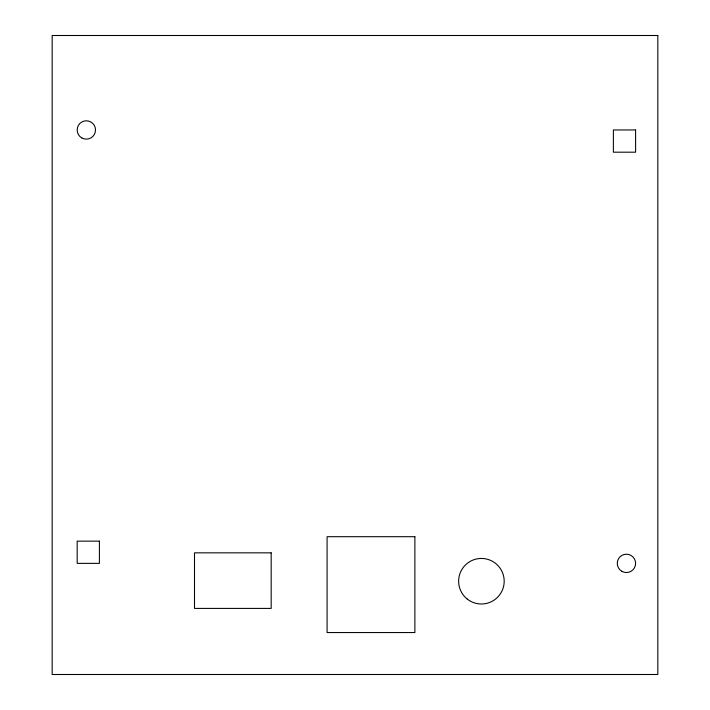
<?xml version="1.0" encoding="UTF-8"?>
<svg xmlns="http://www.w3.org/2000/svg" width="710" height="710" viewBox="0 0 710 710"><rect width="100%" height="100%" fill="white"/><g stroke="black" fill="none" stroke-linecap="round" stroke-linejoin="round"><path stroke-width="1.06" d="M657.833 35.5L52.167 35.5L52.167 674.5L657.833 674.5L657.833 35.5M635.601 129.957L613.378 129.957L613.378 152.188L635.601 152.188L635.601 129.957M414.88 536.698L327.088 536.698L327.088 632.548L414.88 632.548L414.88 536.698M99.4 541.144L77.177 541.144L77.177 563.367L99.4 563.367L99.4 541.144M271.176 552.841L194.496 552.841L194.496 608.408L271.176 608.408L271.176 552.841M467.251 599.071A22.782 22.782 0 0 0 503.94 584.561A22.782 22.782 0 0 0 473.029 560.039A22.782 22.782 0 0 0 467.251 599.071M621.853 571.31A9.168 9.168 0 0 0 635.601 563.367A9.168 9.168 0 0 0 621.853 555.433A9.168 9.168 0 0 0 621.853 571.31M81.757 137.9A9.168 9.168 0 0 0 95.513 129.957A9.168 9.168 0 0 0 81.757 122.022A9.168 9.168 0 0 0 81.757 137.9"/></g></svg>
